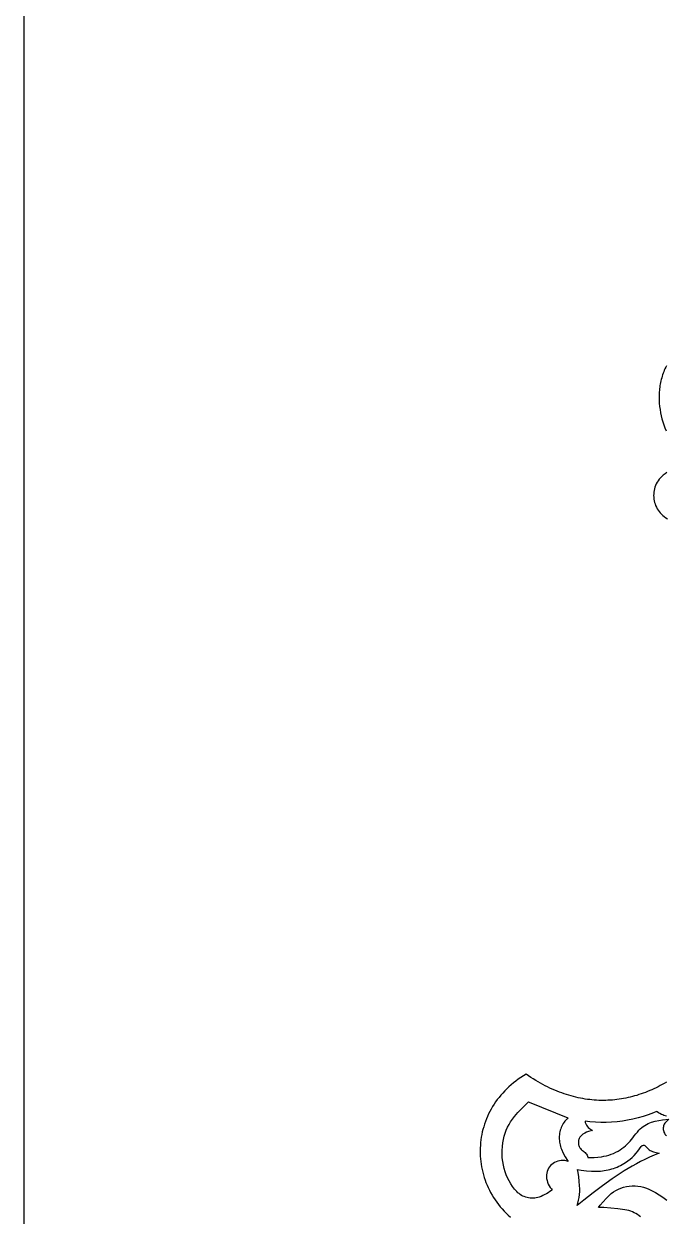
# Model space of a CAD drawing. Extents: x 2828 to 3228, y -800 to 800.
# Drawn here: x 2828.1 to 2973.9, y 134.5 to 405.2 of the extents above; entities that cross this region are included whole.
import ezdxf

# ---------------------------------------------------------------- set-up
doc = ezdxf.new("R2010")
doc.units = 0
doc.layers.add('LAYER_1', color=18, linetype='CONTINUOUS')

msp = doc.modelspace()

# ---------------------------------------------------------------- linework, layer by layer
at = {"layer": 'LAYER_1'}
for points in [[(2828.14, -800), (3228.14, -800), (3228.14, 800), (2828.14, 800)], [(2951.61, 156.81), (2951.43, 156.62), (2950.96, 156.09), (2950.75, 155.83), (2950.56, 155.55), (2950.39, 155.26), (2950.24, 154.96), (2950.1, 154.64), (2949.99, 154.32), (2949.89, 154), (2949.8, 153.67), (2949.74, 153.34), (2949.69, 153), (2949.66, 152.67), (2949.65, 152.33), (2949.65, 152), (2949.68, 151.66), (2949.72, 151.33), (2949.77, 151), (2949.85, 150.67), (2949.94, 150.34), (2950.05, 150.02), (2950.17, 149.7), (2950.57, 148.83), (2951.02, 147.98), (2951.52, 147.15), (2951.69, 146.91), (2951.48, 146.99), (2951.22, 147.06), (2950.96, 147.11), (2950.53, 147.15), (2950.12, 147.14), (2949.72, 147.08), (2949.33, 146.99), (2948.96, 146.86), (2948.6, 146.69), (2948.27, 146.48), (2947.97, 146.25), (2947.69, 145.98), (2947.44, 145.69), (2947.23, 145.37), (2947.05, 145.03), (2946.91, 144.67), (2946.81, 144.29), (2946.76, 143.9), (2946.75, 143.49), (2946.79, 143.05), (2946.88, 142.62), (2947, 142.2), (2947.17, 141.79), (2947.38, 141.4), (2947.62, 141.03), (2947.91, 140.69), (2948.07, 140.52), (2947.88, 140.37), (2947.52, 140.1), (2947.15, 139.84), (2946.76, 139.61), (2946.36, 139.39), (2945.95, 139.19), (2945.53, 139.01), (2945.11, 138.85), (2944.77, 138.75), (2944.42, 138.68), (2944.08, 138.62), (2943.73, 138.6), (2943.39, 138.6), (2943.05, 138.62), (2942.71, 138.66), (2942.37, 138.73), (2942.04, 138.82), (2941.72, 138.94), (2941.41, 139.08), (2941.11, 139.23), (2940.82, 139.41), (2940.55, 139.62), (2940.29, 139.84), (2940.04, 140.08), (2939.54, 140.66), (2939.07, 141.26), (2938.65, 141.88), (2938.26, 142.53), (2937.92, 143.19), (2937.62, 143.88), (2937.37, 144.58), (2937.16, 145.3), (2936.97, 146.12), (2936.83, 146.95), (2936.74, 147.78), (2936.69, 148.62), (2936.7, 149.45), (2936.75, 150.29), (2936.84, 151.12), (2936.99, 151.95), (2937.16, 152.65), (2937.37, 153.34), (2937.62, 154.02), (2937.92, 154.68), (2938.26, 155.32), (2938.63, 155.94), (2939.05, 156.54), (2939.51, 157.12), (2940.28, 158.01), (2941.08, 158.89), (2941.9, 159.74), (2942.65, 160.48), (2942.85, 160.39)], [(2955.22, 138.12), (2953.69, 136.9), (2953.87, 137.47), (2954.04, 138.12), (2954.16, 138.77), (2954.25, 139.43), (2954.3, 140.1), (2954.31, 140.76), (2954.27, 141.43), (2954.18, 142.42), (2954.07, 143.41), (2953.92, 144.4), (2953.79, 145.1), (2954.66, 144.96), (2955.81, 144.82), (2956.97, 144.74), (2958.14, 144.72), (2958.57, 144.73), (2959.01, 144.75), (2959.44, 144.79), (2959.88, 144.85), (2960.3, 144.92), (2960.73, 145), (2961.15, 145.1), (2961.56, 145.22), (2961.98, 145.35), (2962.38, 145.49), (2962.78, 145.65), (2963.18, 145.83), (2963.56, 146.02), (2963.94, 146.22), (2964.32, 146.44), (2964.68, 146.67), (2965.21, 147.04), (2965.72, 147.44), (2966.21, 147.86), (2966.67, 148.31), (2967.11, 148.78), (2967.52, 149.27), (2967.91, 149.78), (2968.25, 150.3), (2968.36, 150.43), (2968.48, 150.52), (2968.62, 150.57), (2968.77, 150.6), (2968.92, 150.59), (2969.06, 150.54), (2969.19, 150.47), (2969.31, 150.34), (2969.47, 150.15), (2969.66, 149.95), (2969.86, 149.77), (2970.08, 149.6), (2970.3, 149.45), (2970.54, 149.32), (2970.79, 149.2), (2971.05, 149.1), (2971.34, 149.01), (2971.64, 148.93), (2971.95, 148.88), (2972.25, 148.84), (2972.37, 148.84), (2971.24, 148.34), (2970.17, 147.87), (2969.11, 147.38), (2968.13, 146.9), (2967.17, 146.4), (2966.22, 145.89), (2965.28, 145.35), (2964.36, 144.79), (2963.45, 144.21), (2962.56, 143.61), (2961.67, 142.99), (2959.5, 141.39), (2957.35, 139.77)]]:
    msp.add_lwpolyline(points, close=True, dxfattribs=at)
for points in [[(2973.99, 327.56), (2973.82, 327.23), (2973.66, 326.9), (2973.51, 326.56), (2973.38, 326.22), (2973.25, 325.88), (2973.13, 325.53), (2973.01, 325.19), (2972.91, 324.84), (2972.82, 324.48), (2972.73, 324.13), (2972.65, 323.78), (2972.58, 323.42), (2972.52, 323.06), (2972.47, 322.7), (2972.42, 322.34), (2972.39, 321.98), (2972.36, 321.62), (2972.34, 321.25), (2972.32, 320.89), (2972.32, 320.53), (2972.33, 319.8), (2972.37, 319.07), (2972.44, 318.35), (2972.54, 317.63), (2972.66, 316.91), (2972.81, 316.21), (2972.98, 315.5), (2973.18, 314.81), (2973.41, 314.13), (2973.66, 313.46), (2973.93, 312.8)], [(2974.07, 303.34), (2973.67, 303.05), (2973.28, 302.74), (2973.11, 302.59), (2972.94, 302.44), (2972.64, 302.13), (2972.36, 301.8), (2972.11, 301.46), (2971.89, 301.11), (2971.69, 300.76), (2971.53, 300.39), (2971.39, 300.02), (2971.27, 299.64), (2971.18, 299.26), (2971.12, 298.87), (2971.09, 298.48), (2971.08, 298.09), (2971.09, 297.71), (2971.13, 297.32), (2971.2, 296.94), (2971.29, 296.56), (2971.4, 296.19), (2971.54, 295.83), (2971.71, 295.47), (2971.89, 295.12), (2972.1, 294.79), (2972.33, 294.46), (2972.59, 294.15), (2972.87, 293.86), (2973.17, 293.58), (2973.49, 293.32), (2973.83, 293.07), (2974.2, 292.85)], [(2973.97, 164.93), (2973.51, 164.66), (2973.04, 164.39), (2972.57, 164.14), (2972.1, 163.9), (2971.62, 163.66), (2971.15, 163.43), (2970.67, 163.22), (2970.19, 163.01), (2969.7, 162.81), (2969.22, 162.61), (2968.73, 162.43), (2968.25, 162.26), (2967.76, 162.1), (2967.26, 161.94), (2966.77, 161.8), (2966.27, 161.66), (2965.78, 161.53), (2965.28, 161.42), (2964.78, 161.31), (2964.28, 161.21), (2963.77, 161.13), (2963.27, 161.05), (2962.76, 160.98), (2962.25, 160.92), (2961.74, 160.87), (2961.23, 160.84), (2960.72, 160.81), (2960.2, 160.79), (2959.69, 160.78), (2959.17, 160.79), (2958.66, 160.8), (2958.14, 160.82), (2957.62, 160.86), (2957.09, 160.9), (2956.57, 160.96), (2956.05, 161.02), (2955.52, 161.1), (2955, 161.19), (2954.47, 161.29), (2953.94, 161.4), (2953.41, 161.52), (2952.88, 161.65), (2952.35, 161.79), (2951.82, 161.95), (2951.29, 162.11), (2950.76, 162.29), (2950.22, 162.48), (2949.69, 162.68), (2949.15, 162.89), (2948.62, 163.11), (2948.08, 163.35), (2947.55, 163.59), (2947.01, 163.85), (2946.47, 164.12), (2945.93, 164.4), (2945.39, 164.69), (2944.85, 165), (2944.31, 165.32), (2943.77, 165.65), (2943.23, 165.99), (2942.69, 166.34), (2942.15, 166.71), (2941.53, 166.35), (2940.94, 165.97), (2940.36, 165.58), (2939.8, 165.18), (2939.26, 164.76), (2938.73, 164.32), (2938.23, 163.88), (2937.74, 163.42), (2937.28, 162.95), (2936.83, 162.47), (2936.4, 161.98), (2935.99, 161.48), (2935.59, 160.97), (2935.22, 160.45), (2934.87, 159.92), (2934.53, 159.38), (2934.21, 158.83), (2933.91, 158.28), (2933.63, 157.72), (2933.37, 157.15), (2933.13, 156.58), (2932.91, 156), (2932.7, 155.41), (2932.52, 154.82), (2932.35, 154.22), (2932.2, 153.63), (2932.08, 153.02), (2931.97, 152.42), (2931.88, 151.81), (2931.8, 151.2), (2931.75, 150.59), (2931.72, 149.98), (2931.71, 149.37), (2931.71, 148.75), (2931.73, 148.14), (2931.78, 147.53), (2931.84, 146.92), (2931.92, 146.31), (2932.02, 145.7), (2932.14, 145.1), (2932.28, 144.5), (2932.44, 143.9), (2932.62, 143.3), (2932.81, 142.71), (2933.03, 142.13), (2933.27, 141.55), (2933.52, 140.98), (2933.8, 140.41), (2934.09, 139.85), (2934.4, 139.29), (2934.73, 138.75), (2935.09, 138.21), (2935.46, 137.68), (2935.85, 137.16), (2936.26, 136.65), (2936.69, 136.15), (2937.14, 135.66), (2937.61, 135.18), (2938.09, 134.72), (2938.6, 134.26)], [(2973.99, 157.24), (2973.7, 157.3), (2973.42, 157.39), (2973.14, 157.49), (2972.87, 157.6), (2972.52, 157.78), (2972.18, 157.97), (2971.85, 158.18), (2971.75, 158.25), (2971.02, 157.95), (2969.87, 157.53), (2968.72, 157.16), (2967.55, 156.82), (2966.37, 156.54), (2965.18, 156.29), (2963.98, 156.1), (2962.77, 155.95), (2961.55, 155.84), (2960.33, 155.79), (2959.09, 155.79), (2957.86, 155.83), (2956.62, 155.92), (2955.53, 156.05), (2955.57, 155.81), (2955.68, 155.49), (2955.83, 155.19), (2956.03, 154.91), (2956.25, 154.65), (2956.52, 154.42), (2957.19, 153.97), (2956.3, 153.72), (2955.86, 153.55), (2955.43, 153.35), (2955.03, 153.1), (2954.77, 152.9), (2954.54, 152.67), (2954.35, 152.42), (2954.2, 152.14), (2954.12, 151.94), (2954.06, 151.74), (2954.02, 151.54), (2954, 151.34), (2954, 151.14), (2954.02, 150.94), (2954.05, 150.74), (2954.1, 150.55), (2954.17, 150.36), (2954.26, 150.18), (2954.36, 150), (2954.49, 149.84), (2954.62, 149.68), (2954.78, 149.53), (2954.94, 149.4), (2955.14, 149.27), (2955.34, 149.13), (2955.54, 148.96), (2955.71, 148.77), (2955.86, 148.57), (2955.99, 148.35), (2956.08, 148.12), (2956.15, 147.87), (2956.16, 147.8), (2956.8, 147.81), (2957.61, 147.85), (2958.41, 147.91), (2959.22, 148), (2959.79, 148.1), (2960.35, 148.22), (2960.91, 148.37), (2961.45, 148.56), (2961.98, 148.77), (2962.5, 149.01), (2963, 149.28), (2963.49, 149.58), (2963.9, 149.87), (2964.31, 150.17), (2964.69, 150.49), (2965.06, 150.83), (2965.41, 151.18), (2965.75, 151.55), (2966.07, 151.93), (2966.37, 152.33), (2966.7, 152.76), (2967.04, 153.19), (2967.39, 153.61), (2967.75, 154.02), (2968.05, 154.32), (2968.37, 154.61), (2968.71, 154.87), (2969.06, 155.11), (2969.43, 155.33), (2969.81, 155.53), (2970.21, 155.7), (2970.62, 155.84), (2971.43, 156.08), (2972.26, 156.26), (2973.09, 156.39), (2974.53, 156.53), (2973.9, 155.96), (2973.75, 155.79), (2973.62, 155.61), (2973.51, 155.42), (2973.41, 155.23), (2973.34, 155.02), (2973.29, 154.82), (2973.26, 154.6), (2973.25, 154.39), (2973.27, 154.18), (2973.3, 153.97), (2973.36, 153.76), (2973.43, 153.55), (2973.53, 153.36), (2973.65, 153.16), (2973.79, 152.98), (2973.97, 152.79)], [(2968.13, 134.35), (2967.79, 134.62), (2967.44, 134.87), (2967.07, 135.09), (2966.68, 135.29), (2966.28, 135.47), (2965.87, 135.63), (2965.44, 135.76), (2965.01, 135.86), (2964.56, 135.94), (2962.97, 136.14), (2961.38, 136.31), (2959.79, 136.44), (2958.58, 136.51), (2958.96, 137), (2959.61, 137.76), (2960.29, 138.49), (2960.99, 139.21), (2961.47, 139.63), (2961.97, 140.01), (2962.51, 140.35), (2963.08, 140.64), (2963.67, 140.89), (2964.28, 141.09), (2964.91, 141.24), (2965.55, 141.34), (2966.21, 141.39), (2966.87, 141.38), (2967.52, 141.33), (2968.17, 141.24), (2968.8, 141.09), (2969.43, 140.9), (2970.03, 140.66), (2970.62, 140.37), (2971.49, 139.89), (2972.33, 139.37), (2973.15, 138.83), (2974.06, 138.17)]]:
    msp.add_lwpolyline(points, dxfattribs=at)

doc.saveas('drawing.dxf')
